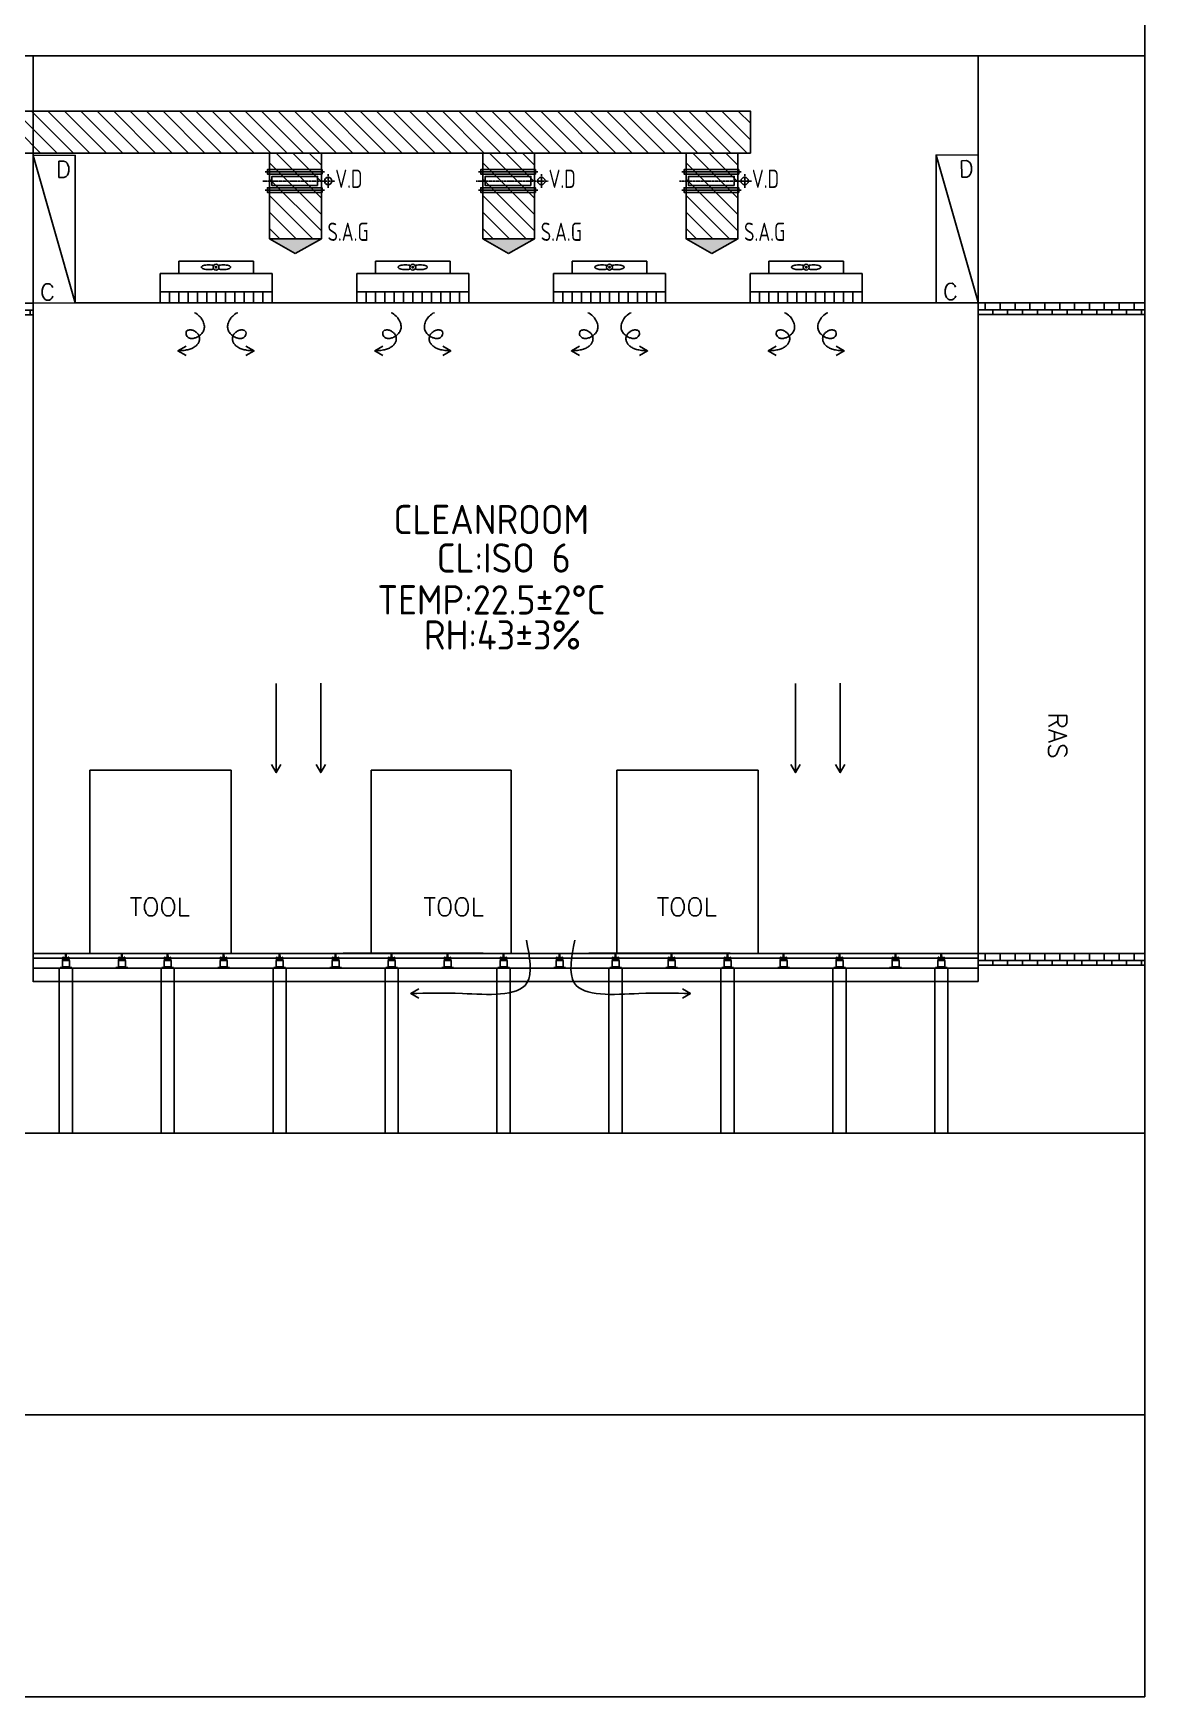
# Model space of a CAD drawing. Header units: millimetres. Extents: x 829 to 59990, y 4666 to 77341.
# Drawn here: x 33057 to 55086, y 4666 to 37643 of the extents above; entities that cross this region are included whole.
import ezdxf
from ezdxf.enums import TextEntityAlignment as Align

# ---------------------------------------------------------------- set-up
doc = ezdxf.new("R2010")
doc.units = ezdxf.units.MM
doc.linetypes.add('CENTER', pattern=[2, 1.25, -0.25, 0.25, -0.25])
for name, color, linetype in [('A-DETL-01', 1, 'Continuous'), ('M-CEQPM-MAU', 22, 'Continuous'), ('M-CMDUCT-LINE', 15, 'Continuous'), ('M-EQPM-TXT', 4, 'Continuous'), ('M-FM-LINE3', 3, 'Continuous'), ('M-HVAC-CMDUCT', 150, 'Continuous'), ('U-EX-TXT', 4, 'Continuous')]:
    doc.layers.add(name, color=color, linetype=linetype)
doc.styles.add('AA-TXT', font='isocp.shx', dxfattribs={"bigfont": 'chineset.shx'})
doc.styles.add('STDTEXT', font='simplex.shx', dxfattribs={"bigfont": 'china.shx'})

msp = doc.modelspace()

# ---------------------------------------------------------------- hatches: boundary and pattern name
at = {"layer": 'M-CEQPM-MAU'}
h = msp.add_hatch(dxfattribs=at)
h.set_pattern_fill('AR-B88', color=252, scale=1.450704)
h.set_pattern_definition([(360, (-5902171.72, -12261776.3), (1e-13, 294.7831457), []), (90, (-5902171.72, -12261776.31), (-147.3915728, 294.7831457), [294.7831457, -294.7831457])])
h.paths.add_polyline_path([(33057, 32293), (29756, 32293), (29756, 32060), (33057, 32060)])
h = msp.add_hatch(dxfattribs=at)
h.set_pattern_fill('AR-B88', color=252, scale=1.450704)
h.set_pattern_definition([(360, (-5880142.44, -12261768.7), (1e-13, 294.7831457), []), (90, (-5880142.44, -12261768.71), (-147.3915728, 294.7831457), [294.7831457, -294.7831457])])
h.paths.add_polyline_path([(55086, 32301), (51785, 32301), (51785, 32068), (55086, 32068)])
h = msp.add_hatch(dxfattribs=at)
h.set_pattern_fill('AR-B88', color=252, scale=1.450704)
h.set_pattern_definition([(360, (-5880142.44, -12274669.35), (1e-13, 294.7831457), []), (90, (-5880142.44, -12274669.35), (-147.3915728, 294.7831457), [294.7831457, -294.7831457])])
h.paths.add_polyline_path([(55086, 19400), (51785, 19400), (51785, 19167), (55086, 19167)])
at = {"layer": 'M-CMDUCT-LINE'}
h = msp.add_hatch(dxfattribs=at)
h.set_pattern_fill('ANSI31', color=256, scale=72.535223, angle=-90, style=0)
h.set_pattern_definition([(315, (-11997550.1, 5983389.14), (162.8462197, 162.8462197), [])])
h.paths.add_polyline_path([(13781, 36100), (47270, 36100), (47270, 35269), (13781, 35269)])
h = msp.add_hatch(dxfattribs=at)
h.set_pattern_fill('ANSI31', color=256, scale=72.535223, angle=-90, style=0)
h.set_pattern_definition([(315, (12722.25, -92331.16), (162.8462, 162.8462), [])])
h.paths.add_polyline_path([(38766, 35269), (38766, 33568), (37740, 33568), (37740, 35269)])
h = msp.add_hatch(dxfattribs=at)
h.set_pattern_fill('ANSI31', color=256, scale=72.535223, angle=-90, style=0)
h.set_pattern_definition([(315, (16949.24, -92331.16), (162.8462, 162.8462), [])])
h.paths.add_polyline_path([(42993, 35269), (42993, 33568), (41967, 33568), (41967, 35269)])
h = msp.add_hatch(dxfattribs=at)
h.set_pattern_fill('ANSI31', color=256, scale=72.535223, angle=-90, style=0)
h.set_pattern_definition([(315, (20979.24, -92331.16), (162.8462, 162.8462), [])])
h.paths.add_polyline_path([(47023, 35269), (47023, 33568), (45997, 33568), (45997, 35269)])
at = {"layer": 'M-HVAC-CMDUCT'}
for points in [[(38766, 33568), (37740, 33568), (38248, 33274)], [(42993, 33568), (41967, 33568), (42475, 33274)], [(47023, 33568), (45997, 33568), (46505, 33274)]]:
    msp.add_hatch(color=256, dxfattribs=at).paths.add_polyline_path(points)

# ---------------------------------------------------------------- linework, layer by layer
at = {"color": 252}
for points in [[(20357, 32060), (33057, 32060)], [(29756, 32293), (33057, 32293)], [(51785, 32301), (55086, 32301)], [(51785, 32068), (55086, 32068)], [(51785, 19400), (55086, 19400)], [(51785, 19167), (55086, 19167)]]:
    msp.add_lwpolyline(points, dxfattribs=at)
at = {"layer": 'A-DETL-01', "color": 252, "linetype": 'Continuous'}
for p, q in [((51785, 37196), (51785, 18845)), ((55086, 37196), (55086, 10254))]:
    msp.add_line(p, q, dxfattribs=at)
at = {"layer": 'A-DETL-01', "color": 252}
msp.add_lwpolyline([(18233, 37196), (55086, 37196), (55086, 77341), (18233, 77341)], close=True, dxfattribs=at)
msp.add_lwpolyline([(55086, 10254), (55086, 4666)], dxfattribs=at)
at = {"layer": 'M-CEQPM-MAU', "color": 252, "ltscale": 0.1}
for p, q in [((33057, 18838), (33057, 37196)), ((35939, 32881), (35939, 33128)), ((35939, 33128), (37419, 33128)), ((37419, 33128), (37419, 32881)), ((39838, 32881), (39838, 33128)), ((39838, 33128), (41318, 33128)), ((41318, 33128), (41318, 32881)), ((43737, 32881), (43737, 33128)), ((43737, 33128), (45217, 33128)), ((45217, 33128), (45217, 32881)), ((47637, 32881), (47637, 33128)), ((47637, 33128), (49116, 33128)), ((49116, 33128), (49116, 32881)), ((35569, 32881), (35939, 32881)), ((35569, 32881), (35569, 32301)), ((37419, 32881), (35939, 32881)), ((37789, 32881), (37419, 32881)), ((37789, 32301), (37789, 32881)), ((39468, 32881), (39838, 32881)), ((39468, 32881), (39468, 32301)), ((41318, 32881), (39838, 32881)), ((41688, 32881), (41318, 32881)), ((41688, 32301), (41688, 32881)), ((43368, 32881), (43737, 32881)), ((43368, 32881), (43368, 32301)), ((45217, 32881), (43737, 32881)), ((45587, 32881), (45217, 32881)), ((45587, 32301), (45587, 32881)), ((47267, 32881), (47637, 32881)), ((47267, 32881), (47267, 32301)), ((49116, 32881), (47637, 32881)), ((49486, 32881), (49116, 32881)), ((49486, 32301), (49486, 32881)), ((35569, 32519), (37789, 32519)), ((35754, 32301), (35754, 32519)), ((35939, 32301), (35939, 32519)), ((36124, 32301), (36124, 32519)), ((36309, 32301), (36309, 32519)), ((36494, 32301), (36494, 32519)), ((36679, 32301), (36679, 32519)), ((36864, 32301), (36864, 32519)), ((37049, 32301), (37049, 32519)), ((37234, 32301), (37234, 32519)), ((37419, 32301), (37419, 32519)), ((37604, 32301), (37604, 32519)), ((39468, 32519), (41688, 32519)), ((39653, 32301), (39653, 32519)), ((39838, 32301), (39838, 32519)), ((40023, 32301), (40023, 32519)), ((40208, 32301), (40208, 32519)), ((40393, 32301), (40393, 32519)), ((40578, 32301), (40578, 32519)), ((40763, 32301), (40763, 32519)), ((40948, 32301), (40948, 32519)), ((41133, 32301), (41133, 32519)), ((41318, 32301), (41318, 32519)), ((41503, 32301), (41503, 32519)), ((43368, 32519), (45587, 32519)), ((43552, 32301), (43552, 32519)), ((43737, 32301), (43737, 32519)), ((43922, 32301), (43922, 32519)), ((44107, 32301), (44107, 32519)), ((44292, 32301), (44292, 32519)), ((44477, 32301), (44477, 32519)), ((44662, 32301), (44662, 32519)), ((44847, 32301), (44847, 32519)), ((45032, 32301), (45032, 32519)), ((45217, 32301), (45217, 32519)), ((45402, 32301), (45402, 32519)), ((47267, 32519), (49486, 32519)), ((47452, 32301), (47452, 32519)), ((47637, 32301), (47637, 32519)), ((47822, 32301), (47822, 32519)), ((48007, 32301), (48007, 32519)), ((48192, 32301), (48192, 32519)), ((48377, 32301), (48377, 32519)), ((48562, 32301), (48562, 32519)), ((48747, 32301), (48747, 32519)), ((48931, 32301), (48931, 32519)), ((49116, 32301), (49116, 32519)), ((49301, 32301), (49301, 32519)), ((33889, 32301), (51785, 32301)), ((35569, 32301), (37789, 32301)), ((39468, 32301), (41688, 32301)), ((43368, 32301), (45587, 32301)), ((47267, 32301), (49486, 32301)), ((51785, 18845), (51785, 32301)), ((33057, 19402), (33567, 19403)), ((33567, 19310), (33057, 19310)), ((33567, 19400), (48901, 19403)), ((48901, 19310), (33567, 19307)), ((33633, 19260), (33633, 19137)), ((33772, 19260), (33633, 19260)), ((33633, 19137), (33772, 19137)), ((33766, 19280), (33639, 19280)), ((33639, 19260), (33639, 19280)), ((33640, 19137), (33640, 19126)), ((33642, 19327), (33654, 19327)), ((33642, 19327), (33642, 19280)), ((33654, 19327), (33654, 19317)), ((33695, 19317), (33654, 19317)), ((33703, 19410), (33688, 19317)), ((33696, 19327), (33693, 19280)), ((33710, 19327), (33696, 19327)), ((33703, 19410), (33717, 19317)), ((33710, 19327), (33712, 19280)), ((33751, 19317), (33710, 19317)), ((33751, 19327), (33751, 19317)), ((33763, 19327), (33751, 19327)), ((33763, 19327), (33763, 19280)), ((33765, 19137), (33765, 19125)), ((33766, 19260), (33766, 19280)), ((33772, 19260), (33772, 19137)), ((34743, 19260), (34743, 19137)), ((34882, 19260), (34743, 19260)), ((34743, 19137), (34882, 19137)), ((34876, 19280), (34748, 19280)), ((34748, 19260), (34748, 19280)), ((34750, 19137), (34750, 19126)), ((34752, 19327), (34764, 19327)), ((34752, 19327), (34752, 19280)), ((34764, 19327), (34764, 19317)), ((34805, 19317), (34764, 19317)), ((34812, 19410), (34798, 19317)), ((34805, 19327), (34803, 19280)), ((34819, 19327), (34805, 19327)), ((34812, 19410), (34827, 19317)), ((34819, 19327), (34822, 19280)), ((34861, 19317), (34820, 19317)), ((34861, 19327), (34861, 19317)), ((34873, 19327), (34861, 19327)), ((34873, 19327), (34873, 19280)), ((34874, 19137), (34874, 19125)), ((34876, 19260), (34876, 19280)), ((34882, 19260), (34882, 19137)), ((35650, 19260), (35650, 19137)), ((35789, 19260), (35650, 19260)), ((35650, 19137), (35789, 19137)), ((35783, 19280), (35655, 19280)), ((35655, 19260), (35655, 19280)), ((35657, 19137), (35657, 19126)), ((35659, 19327), (35671, 19327)), ((35659, 19327), (35659, 19280)), ((35671, 19327), (35671, 19317)), ((35712, 19317), (35671, 19317)), ((35719, 19410), (35704, 19317)), ((35712, 19327), (35710, 19280)), ((35726, 19327), (35712, 19327)), ((35719, 19410), (35734, 19317)), ((35726, 19327), (35729, 19280)), ((35768, 19317), (35727, 19317)), ((35768, 19327), (35768, 19317)), ((35779, 19327), (35768, 19327)), ((35779, 19327), (35779, 19280)), ((35781, 19137), (35781, 19125)), ((35783, 19260), (35783, 19280)), ((35789, 19260), (35789, 19137)), ((36759, 19260), (36759, 19137)), ((36899, 19260), (36759, 19260)), ((36759, 19137), (36899, 19137)), ((36893, 19280), (36765, 19280)), ((36765, 19260), (36765, 19280)), ((36767, 19137), (36767, 19126)), ((36769, 19327), (36780, 19327)), ((36769, 19327), (36769, 19280)), ((36780, 19327), (36780, 19317)), ((36821, 19317), (36780, 19317)), ((36829, 19410), (36814, 19317)), ((36822, 19327), (36820, 19280)), ((36836, 19327), (36822, 19327)), ((36829, 19410), (36844, 19317)), ((36836, 19327), (36838, 19280)), ((36877, 19317), (36836, 19317)), ((36877, 19327), (36877, 19317)), ((36889, 19327), (36877, 19327)), ((36889, 19327), (36889, 19280)), ((36891, 19137), (36891, 19125)), ((36893, 19260), (36893, 19280)), ((36899, 19260), (36899, 19137)), ((37869, 19260), (37869, 19137)), ((38008, 19260), (37869, 19260)), ((37869, 19137), (38008, 19137)), ((38003, 19280), (37875, 19280)), ((37875, 19260), (37875, 19280)), ((37877, 19137), (37877, 19126)), ((37878, 19327), (37890, 19327)), ((37878, 19327), (37878, 19280)), ((37890, 19327), (37890, 19317)), ((37931, 19317), (37890, 19317)), ((37939, 19410), (37924, 19317)), ((37932, 19327), (37929, 19280)), ((37946, 19327), (37932, 19327)), ((37939, 19410), (37954, 19317)), ((37946, 19327), (37948, 19280)), ((37987, 19317), (37946, 19317)), ((37987, 19327), (37987, 19317)), ((37999, 19327), (37987, 19327)), ((37999, 19327), (37999, 19280)), ((38001, 19137), (38001, 19125)), ((38003, 19260), (38003, 19280)), ((38008, 19260), (38008, 19137)), ((38979, 19260), (38979, 19137)), ((39118, 19260), (38979, 19260)), ((38979, 19137), (39118, 19137)), ((39112, 19280), (38985, 19280)), ((38985, 19260), (38985, 19280)), ((38986, 19137), (38986, 19126)), ((38988, 19327), (39000, 19327)), ((38988, 19327), (38988, 19280)), ((39000, 19327), (39000, 19317)), ((39041, 19317), (39000, 19317)), ((39049, 19410), (39034, 19317)), ((39041, 19327), (39039, 19280)), ((39056, 19327), (39041, 19327)), ((39049, 19410), (39063, 19317)), ((39056, 19327), (39058, 19280)), ((39097, 19317), (39056, 19317)), ((39097, 19327), (39097, 19317)), ((39109, 19327), (39097, 19327)), ((39109, 19327), (39109, 19280)), ((39111, 19137), (39111, 19125)), ((39112, 19260), (39112, 19280)), ((39118, 19260), (39118, 19137)), ((40089, 19260), (40089, 19137)), ((40228, 19260), (40089, 19260)), ((40089, 19137), (40228, 19137)), ((40222, 19280), (40094, 19280)), ((40094, 19260), (40094, 19280)), ((40096, 19137), (40096, 19126)), ((40098, 19327), (40110, 19327)), ((40098, 19327), (40098, 19280)), ((40110, 19327), (40110, 19317)), ((40151, 19317), (40110, 19317)), ((40158, 19410), (40143, 19317)), ((40151, 19327), (40149, 19280)), ((40165, 19327), (40151, 19327)), ((40158, 19410), (40173, 19317)), ((40165, 19327), (40168, 19280)), ((40207, 19317), (40166, 19317)), ((40207, 19327), (40207, 19317)), ((40219, 19327), (40207, 19327)), ((40219, 19327), (40219, 19280)), ((40220, 19137), (40220, 19125)), ((40222, 19260), (40222, 19280)), ((40228, 19260), (40228, 19137)), ((41198, 19260), (41198, 19137)), ((41338, 19260), (41198, 19260)), ((41198, 19137), (41338, 19137)), ((41332, 19280), (41204, 19280)), ((41204, 19260), (41204, 19280)), ((41206, 19137), (41206, 19126)), ((41208, 19327), (41220, 19327)), ((41208, 19327), (41208, 19280)), ((41220, 19327), (41220, 19317)), ((41261, 19317), (41220, 19317)), ((41268, 19410), (41253, 19317)), ((41261, 19327), (41259, 19280)), ((41275, 19327), (41261, 19327)), ((41268, 19410), (41283, 19317)), ((41275, 19327), (41277, 19280)), ((41317, 19317), (41276, 19317)), ((41317, 19327), (41317, 19317)), ((41328, 19327), (41317, 19327)), ((41328, 19327), (41328, 19280)), ((41330, 19137), (41330, 19125)), ((41332, 19260), (41332, 19280)), ((41338, 19260), (41338, 19137)), ((42308, 19260), (42308, 19137)), ((42448, 19260), (42308, 19260)), ((42308, 19137), (42448, 19137)), ((42442, 19280), (42314, 19280)), ((42314, 19260), (42314, 19280)), ((42316, 19137), (42316, 19126)), ((42318, 19327), (42329, 19327)), ((42318, 19327), (42318, 19280)), ((42329, 19327), (42329, 19317)), ((42370, 19317), (42329, 19317)), ((42378, 19410), (42363, 19317)), ((42371, 19327), (42368, 19280)), ((42385, 19327), (42371, 19327)), ((42378, 19410), (42393, 19317)), ((42385, 19327), (42387, 19280)), ((42426, 19317), (42385, 19317)), ((42426, 19327), (42426, 19317)), ((42438, 19327), (42426, 19327)), ((42438, 19327), (42438, 19280)), ((42440, 19137), (42440, 19125)), ((42442, 19260), (42442, 19280)), ((42448, 19260), (42448, 19137)), ((43418, 19260), (43418, 19137)), ((43557, 19260), (43418, 19260)), ((43418, 19137), (43557, 19137)), ((43552, 19280), (43424, 19280)), ((43424, 19260), (43424, 19280)), ((43426, 19137), (43426, 19126)), ((43427, 19327), (43439, 19327)), ((43427, 19327), (43427, 19280)), ((43439, 19327), (43439, 19317)), ((43480, 19317), (43439, 19317)), ((43488, 19410), (43473, 19317)), ((43481, 19327), (43478, 19280)), ((43495, 19327), (43481, 19327)), ((43488, 19410), (43502, 19317)), ((43495, 19327), (43497, 19280)), ((43536, 19317), (43495, 19317)), ((43536, 19327), (43536, 19317)), ((43548, 19327), (43536, 19327)), ((43548, 19327), (43548, 19280)), ((43550, 19137), (43550, 19125)), ((43552, 19260), (43552, 19280)), ((43557, 19260), (43557, 19137)), ((44528, 19260), (44528, 19137)), ((44667, 19260), (44528, 19260)), ((44528, 19137), (44667, 19137)), ((44661, 19280), (44534, 19280)), ((44534, 19260), (44534, 19280)), ((44535, 19137), (44535, 19126)), ((44537, 19327), (44549, 19327)), ((44537, 19327), (44537, 19280)), ((44549, 19327), (44549, 19317)), ((44590, 19317), (44549, 19317)), ((44597, 19410), (44583, 19317)), ((44590, 19327), (44588, 19280)), ((44604, 19327), (44590, 19327)), ((44597, 19410), (44612, 19317)), ((44604, 19327), (44607, 19280)), ((44646, 19317), (44605, 19317)), ((44646, 19327), (44646, 19317)), ((44658, 19327), (44646, 19327)), ((44658, 19327), (44658, 19280)), ((44660, 19137), (44660, 19125)), ((44661, 19260), (44661, 19280)), ((44667, 19260), (44667, 19137)), ((45638, 19260), (45638, 19137)), ((45777, 19260), (45638, 19260)), ((45638, 19137), (45777, 19137)), ((45771, 19280), (45643, 19280)), ((45643, 19260), (45643, 19280)), ((45645, 19137), (45645, 19126)), ((45647, 19327), (45659, 19327)), ((45647, 19327), (45647, 19280)), ((45659, 19327), (45659, 19317)), ((45700, 19317), (45659, 19317)), ((45707, 19410), (45692, 19317)), ((45700, 19327), (45698, 19280)), ((45714, 19327), (45700, 19327)), ((45707, 19410), (45722, 19317)), ((45714, 19327), (45717, 19280)), ((45756, 19317), (45715, 19317)), ((45756, 19327), (45756, 19317)), ((45768, 19327), (45756, 19327)), ((45768, 19327), (45768, 19280)), ((45769, 19137), (45769, 19125)), ((45771, 19260), (45771, 19280)), ((45777, 19260), (45777, 19137)), ((46747, 19260), (46747, 19137)), ((46887, 19260), (46747, 19260)), ((46747, 19137), (46887, 19137)), ((46881, 19280), (46753, 19280)), ((46753, 19260), (46753, 19280)), ((46755, 19137), (46755, 19126)), ((46757, 19327), (46769, 19327)), ((46757, 19327), (46757, 19280)), ((46769, 19327), (46769, 19317)), ((46810, 19317), (46769, 19317)), ((46817, 19410), (46802, 19317)), ((46810, 19327), (46808, 19280)), ((46824, 19327), (46810, 19327)), ((46817, 19410), (46832, 19317)), ((46824, 19327), (46826, 19280)), ((46866, 19317), (46825, 19317)), ((46866, 19327), (46866, 19317)), ((46877, 19327), (46866, 19327)), ((46877, 19327), (46877, 19280)), ((46879, 19137), (46879, 19125)), ((46881, 19260), (46881, 19280)), ((46887, 19260), (46887, 19137)), ((47857, 19260), (47857, 19137)), ((47996, 19260), (47857, 19260)), ((47857, 19137), (47996, 19137)), ((47991, 19280), (47863, 19280)), ((47863, 19260), (47863, 19280)), ((47865, 19137), (47865, 19126)), ((47866, 19327), (47878, 19327)), ((47866, 19327), (47866, 19280)), ((47878, 19327), (47878, 19317)), ((47919, 19317), (47878, 19317)), ((47927, 19410), (47912, 19317)), ((47920, 19327), (47917, 19280)), ((47934, 19327), (47920, 19327)), ((47927, 19410), (47942, 19317)), ((47934, 19327), (47936, 19280)), ((47975, 19317), (47934, 19317)), ((47975, 19327), (47975, 19317)), ((47987, 19327), (47975, 19327)), ((47987, 19327), (47987, 19280)), ((47989, 19137), (47989, 19125)), ((47991, 19260), (47991, 19280)), ((47996, 19260), (47996, 19137)), ((48901, 19400), (51785, 19400)), ((51785, 19308), (48901, 19307)), ((48967, 19260), (48967, 19137)), ((49106, 19260), (48967, 19260)), ((48967, 19137), (49106, 19137)), ((49101, 19280), (48973, 19280)), ((48973, 19260), (48973, 19280)), ((48975, 19137), (48975, 19126)), ((48976, 19327), (48988, 19327)), ((48976, 19327), (48976, 19280)), ((48988, 19327), (48988, 19317)), ((49029, 19317), (48988, 19317)), ((49037, 19410), (49022, 19317)), ((49030, 19327), (49027, 19280)), ((49044, 19327), (49030, 19327)), ((49037, 19410), (49051, 19317)), ((49044, 19327), (49046, 19280)), ((49085, 19317), (49044, 19317)), ((49085, 19327), (49085, 19317)), ((49097, 19327), (49085, 19327)), ((49097, 19327), (49097, 19280)), ((49099, 19137), (49099, 19125)), ((49101, 19260), (49101, 19280)), ((49106, 19260), (49106, 19137)), ((50077, 19260), (50077, 19137)), ((50216, 19260), (50077, 19260)), ((50077, 19137), (50216, 19137)), ((50210, 19280), (50082, 19280)), ((50082, 19260), (50082, 19280)), ((50084, 19137), (50084, 19126)), ((50086, 19327), (50098, 19327)), ((50086, 19327), (50086, 19280)), ((50098, 19327), (50098, 19317)), ((50139, 19317), (50098, 19317)), ((50146, 19410), (50132, 19317)), ((50139, 19327), (50137, 19280)), ((50153, 19327), (50139, 19327)), ((50146, 19410), (50161, 19317)), ((50153, 19327), (50156, 19280)), ((50195, 19317), (50154, 19317)), ((50195, 19327), (50195, 19317)), ((50207, 19327), (50195, 19327)), ((50207, 19327), (50207, 19280)), ((50208, 19137), (50208, 19125)), ((50210, 19260), (50210, 19280)), ((50216, 19260), (50216, 19137)), ((50984, 19260), (50984, 19137)), ((51123, 19260), (50984, 19260)), ((50984, 19137), (51123, 19137)), ((51117, 19280), (50989, 19280)), ((50989, 19260), (50989, 19280)), ((50991, 19137), (50991, 19126)), ((50993, 19327), (51005, 19327)), ((50993, 19327), (50993, 19280)), ((51005, 19327), (51005, 19317)), ((51046, 19317), (51005, 19317)), ((51053, 19410), (51038, 19317)), ((51046, 19327), (51044, 19280)), ((51060, 19327), (51046, 19327)), ((51053, 19410), (51068, 19317)), ((51060, 19327), (51063, 19280)), ((51102, 19317), (51061, 19317)), ((51102, 19327), (51102, 19317)), ((51114, 19327), (51102, 19327)), ((51114, 19327), (51114, 19280)), ((51115, 19137), (51115, 19125)), ((51117, 19260), (51117, 19280)), ((51123, 19260), (51123, 19137)), ((33819, 19125), (33587, 19125)), ((33587, 19125), (33587, 19107)), ((33819, 19107), (33587, 19107)), ((33819, 19125), (33819, 19107)), ((34928, 19125), (34696, 19125)), ((34696, 19125), (34696, 19107)), ((34928, 19107), (34696, 19107)), ((34928, 19125), (34928, 19107)), ((35835, 19125), (35603, 19125)), ((35603, 19125), (35603, 19107)), ((35835, 19107), (35603, 19107)), ((35835, 19125), (35835, 19107)), ((36945, 19125), (36713, 19125)), ((36713, 19125), (36713, 19107)), ((36945, 19107), (36713, 19107)), ((36945, 19125), (36945, 19107)), ((38055, 19125), (37823, 19125)), ((37823, 19125), (37823, 19107)), ((38055, 19107), (37823, 19107)), ((38055, 19125), (38055, 19107)), ((39165, 19125), (38932, 19125)), ((38932, 19125), (38932, 19107)), ((39165, 19107), (38932, 19107)), ((39165, 19125), (39165, 19107)), ((40274, 19125), (40042, 19125)), ((40042, 19125), (40042, 19107)), ((40274, 19107), (40042, 19107)), ((40274, 19125), (40274, 19107)), ((41384, 19125), (41152, 19125)), ((41152, 19125), (41152, 19107)), ((41384, 19107), (41152, 19107)), ((41384, 19125), (41384, 19107)), ((42494, 19125), (42262, 19125)), ((42262, 19125), (42262, 19107)), ((42494, 19107), (42262, 19107)), ((42494, 19125), (42494, 19107)), ((43604, 19125), (43372, 19125)), ((43372, 19125), (43372, 19107)), ((43604, 19107), (43372, 19107)), ((43604, 19125), (43604, 19107)), ((44714, 19125), (44481, 19125)), ((44481, 19125), (44481, 19107)), ((44714, 19107), (44481, 19107)), ((44714, 19125), (44714, 19107)), ((45823, 19125), (45591, 19125)), ((45591, 19125), (45591, 19107)), ((45823, 19107), (45591, 19107)), ((45823, 19125), (45823, 19107)), ((46933, 19125), (46701, 19125)), ((46701, 19125), (46701, 19107)), ((46933, 19107), (46701, 19107)), ((46933, 19125), (46933, 19107)), ((48043, 19125), (47811, 19125)), ((47811, 19125), (47811, 19107)), ((48043, 19107), (47811, 19107)), ((48043, 19125), (48043, 19107)), ((49153, 19125), (48921, 19125)), ((48921, 19125), (48921, 19107)), ((49153, 19107), (48921, 19107)), ((49153, 19125), (49153, 19107)), ((50262, 19125), (50030, 19125)), ((50030, 19125), (50030, 19107)), ((50262, 19107), (50030, 19107)), ((50262, 19125), (50262, 19107)), ((51169, 19125), (50937, 19125)), ((50937, 19125), (50937, 19107)), ((51169, 19107), (50937, 19107)), ((51169, 19125), (51169, 19107))]:
    msp.add_line(p, q, dxfattribs=at)
at = {"layer": 'M-CEQPM-MAU', "color": 252}
for p, q in [((33057, 35219), (33057, 32293)), ((50952, 35227), (50952, 32301)), ((33057, 32293), (33889, 32301)), ((36979, 23034), (34178, 23034)), ((34178, 23034), (34178, 19407)), ((36979, 19407), (36979, 23034)), ((39752, 19407), (39752, 23034)), ((39752, 23034), (42528, 23034)), ((42528, 23034), (42528, 19407)), ((47423, 23034), (44622, 23034)), ((44622, 23034), (44622, 19407)), ((47423, 19407), (47423, 23034)), ((41972, 19407), (39196, 19407)), ((44066, 19407), (46867, 19407))]:
    msp.add_line(p, q, dxfattribs=at)
for points in [[(55086, 37196), (18233, 37196)], [(55086, 15841), (18233, 15841)], [(55086, 10254), (18233, 10254)], [(55086, 4666), (829, 4666)]]:
    msp.add_lwpolyline(points, dxfattribs=at)
for points in [[(33889, 35227), (33889, 32301), (33057, 35219)], [(51785, 35234), (51785, 32309), (50952, 35227)]]:
    msp.add_lwpolyline(points, close=True, dxfattribs=at)
at = {"layer": 'M-CEQPM-MAU', "color": 252, "ltscale": 0.1}
for points in [[(36631, 33038, 0.03966), (36593, 33047, 0.032614), (36533, 33050, 0.032614), (36474, 33047, 0.044087), (36431, 33037, 0.086721), (36395, 33019, 0.233651), (36389, 33005, 0.233651), (36395, 32991, 0.086721), (36431, 32972, 0.044087), (36474, 32963, 0.032614), (36533, 32959, 0.032614), (36593, 32963, 0.03966), (36631, 32971)], [(36726, 33038, -0.03966), (36765, 33047, -0.032614), (36824, 33050, -0.032614), (36883, 33047, -0.044087), (36926, 33037, -0.086721), (36962, 33019, -0.233651), (36969, 33005, -0.233651), (36962, 32991, -0.086721), (36926, 32972, -0.044087), (36883, 32963, -0.032614), (36824, 32959, -0.032614), (36765, 32963, -0.03966), (36726, 32971)], [(40531, 33038, 0.03966), (40492, 33047, 0.032614), (40433, 33050, 0.032614), (40373, 33047, 0.044087), (40330, 33037, 0.086721), (40295, 33019, 0.233651), (40288, 33005, 0.233651), (40295, 32991, 0.086721), (40330, 32972, 0.044087), (40373, 32963, 0.032614), (40433, 32959, 0.032614), (40492, 32963, 0.03966), (40531, 32971)], [(40625, 33038, -0.03966), (40664, 33047, -0.032614), (40723, 33050, -0.032614), (40783, 33047, -0.044087), (40826, 33037, -0.086721), (40861, 33019, -0.233651), (40868, 33005, -0.233651), (40861, 32991, -0.086721), (40826, 32972, -0.044087), (40783, 32963, -0.032614), (40723, 32959, -0.032614), (40664, 32963, -0.03966), (40625, 32971)], [(44430, 33038, 0.03966), (44391, 33047, 0.032614), (44332, 33050, 0.032614), (44273, 33047, 0.044087), (44230, 33037, 0.086721), (44194, 33019, 0.233651), (44187, 33005, 0.233651), (44194, 32991, 0.086721), (44230, 32972, 0.044087), (44273, 32963, 0.032614), (44332, 32959, 0.032614), (44391, 32963, 0.03966), (44430, 32971)], [(44525, 33038, -0.03966), (44563, 33047, -0.032614), (44623, 33050, -0.032614), (44682, 33047, -0.044087), (44725, 33037, -0.086721), (44761, 33019, -0.233651), (44767, 33005, -0.233651), (44761, 32991, -0.086721), (44725, 32972, -0.044087), (44682, 32963, -0.032614), (44623, 32959, -0.032614), (44563, 32963, -0.03966), (44525, 32971)], [(48329, 33038, 0.03966), (48291, 33047, 0.032614), (48231, 33050, 0.032614), (48172, 33047, 0.044087), (48129, 33037, 0.086721), (48093, 33019, 0.233651), (48086, 33005, 0.233651), (48093, 32991, 0.086721), (48129, 32972, 0.044087), (48172, 32963, 0.032614), (48231, 32959, 0.032614), (48291, 32963, 0.03966), (48329, 32971)], [(48424, 33038, -0.03966), (48463, 33047, -0.032614), (48522, 33050, -0.032614), (48581, 33047, -0.044087), (48624, 33037, -0.086721), (48660, 33019, -0.233651), (48667, 33005, -0.233651), (48660, 32991, -0.086721), (48624, 32972, -0.044087), (48581, 32963, -0.032614), (48522, 32959, -0.032614), (48463, 32963, -0.03966), (48424, 32971)]]:
    msp.add_lwpolyline(points, format="xyb", dxfattribs=at)
at = {"layer": 'M-CEQPM-MAU', "color": 252, "ltscale": 0.1, "const_width": 29}
for points in [[(36693, 33005, -1), (36664, 33005, -1)], [(40593, 33005, -1), (40564, 33005, -1)], [(44492, 33005, -1), (44463, 33005, -1)], [(48391, 33005, -1), (48362, 33005, -1)]]:
    msp.add_lwpolyline(points, format="xyb", close=True, dxfattribs=at)
at = {"layer": 'M-CEQPM-MAU', "color": 252, "ltscale": 0.1}
for points in [[(33057, 19107), (33567, 19107)], [(33567, 18845), (33057, 18845)], [(48901, 18845), (33567, 18845), (33567, 19107), (48901, 19107)], [(51785, 18845), (48901, 18845), (48901, 19107), (51785, 19107)]]:
    msp.add_lwpolyline(points, dxfattribs=at)
for points in [[(33572, 15841), (33572, 19107), (33833, 19107), (33833, 15841)], [(35589, 15841), (35589, 19107), (35850, 19107), (35850, 15841)], [(37808, 15841), (37808, 19107), (38069, 19107), (38069, 15841)], [(40028, 15841), (40028, 19107), (40289, 19107), (40289, 15841)], [(42247, 15841), (42247, 19107), (42508, 19107), (42508, 15841)], [(44467, 15841), (44467, 19107), (44728, 19107), (44728, 15841)], [(46686, 15841), (46686, 19107), (46948, 19107), (46948, 15841)], [(48906, 15841), (48906, 19107), (49167, 19107), (49167, 15841)], [(50923, 15841), (50923, 19107), (51184, 19107), (51184, 15841)]]:
    msp.add_lwpolyline(points, close=True, dxfattribs=at)
for centre in [(36679, 33005), (40578, 33005), (44477, 33005), (48377, 33005)]:
    msp.add_circle(centre, 58, dxfattribs=at)
at = {"layer": 'M-FM-LINE3', "linetype": 'CENTER'}
for p, q in [((37607, 34714), (39035, 34714)), ((38900, 34850), (38900, 34579)), ((41834, 34714), (43262, 34714)), ((43127, 34850), (43127, 34579)), ((45864, 34714), (47292, 34714)), ((47157, 34850), (47157, 34579))]:
    msp.add_line(p, q, dxfattribs=at)
at = {"layer": 'M-FM-LINE3'}
for p, q in [((38827, 34895), (37653, 34895)), ((43054, 34895), (41880, 34895)), ((47084, 34895), (45910, 34895)), ((38827, 34533), (37653, 34533)), ((43054, 34533), (41880, 34533)), ((47084, 34533), (45910, 34533))]:
    msp.add_line(p, q, dxfattribs=at)
for points in [[(38782, 34850), (38782, 34940), (37698, 34940), (37698, 34850)], [(38692, 34624), (38692, 34804), (37788, 34804), (37788, 34624)], [(43009, 34850), (43009, 34940), (41925, 34940), (41925, 34850)], [(42919, 34624), (42919, 34804), (42015, 34804), (42015, 34624)], [(47039, 34850), (47039, 34940), (45955, 34940), (45955, 34850)], [(46949, 34624), (46949, 34804), (46045, 34804), (46045, 34624)], [(38782, 34488), (38782, 34579), (37698, 34579), (37698, 34488)], [(43009, 34488), (43009, 34579), (41925, 34579), (41925, 34488)], [(47039, 34488), (47039, 34579), (45955, 34579), (45955, 34488)]]:
    msp.add_lwpolyline(points, close=True, dxfattribs=at)
for centre in [(38900, 34714), (43127, 34714), (47157, 34714)]:
    msp.add_circle(centre, 72.3, dxfattribs=at)
at = {"layer": 'M-HVAC-CMDUCT'}
for p, q in [((38320, 33568), (37740, 33568)), ((37740, 33568), (38248, 33274)), ((38766, 33568), (38248, 33274)), ((42547, 33568), (41967, 33568)), ((41967, 33568), (42475, 33274)), ((42993, 33568), (42475, 33274)), ((46577, 33568), (45997, 33568)), ((45997, 33568), (46505, 33274)), ((47023, 33568), (46505, 33274))]:
    msp.add_line(p, q, dxfattribs=at)
at = {"layer": 'M-HVAC-CMDUCT', "color": 252}
for p, q in [((37872, 22985), (37872, 24750)), ((38755, 22985), (38755, 24759)), ((48167, 22985), (48167, 24750)), ((49050, 22985), (49050, 24759))]:
    msp.add_line(p, q, dxfattribs=at)
at = {"layer": 'M-HVAC-CMDUCT'}
for points in [[(13781, 36100), (47270, 36100), (47270, 35269), (13781, 35269)], [(38766, 35269), (38766, 33568), (37740, 33568), (37740, 35269)], [(42993, 35269), (42993, 33568), (41967, 33568), (41967, 35269)], [(47023, 35269), (47023, 33568), (45997, 33568), (45997, 35269)]]:
    msp.add_lwpolyline(points, close=True, dxfattribs=at)
at = {"layer": 'M-HVAC-CMDUCT', "color": 252, "ltscale": 0.1}
for points in [[(36249, 32102, -0.140241), (36347, 32036, -0.038232), (36382, 31999), (36392, 31985), (36409, 31956), (36423, 31929), (36433, 31904), (36440, 31881), (36445, 31858), (36448, 31837), (36448, 31817), (36447, 31798), (36444, 31779), (36438, 31761), (36431, 31744), (36422, 31727), (36411, 31710), (36399, 31694), (36385, 31678), (36370, 31664), (36353, 31650), (36336, 31637), (36318, 31626), (36300, 31616), (36281, 31608), (36262, 31602), (36244, 31597), (36225, 31594), (36208, 31592), (36191, 31592), (36176, 31594), (36161, 31597), (36149, 31601), (36138, 31607), (36127, 31614, -0.282011), (36084, 31698, -0.222152), (36103, 31744, -0.123311), (36141, 31760), (36155, 31761), (36170, 31761), (36186, 31761), (36201, 31758), (36216, 31754), (36230, 31749), (36244, 31743), (36258, 31736), (36271, 31727), (36283, 31718), (36294, 31709), (36305, 31699), (36314, 31688), (36323, 31677), (36330, 31666), (36337, 31654), (36342, 31642), (36346, 31630), (36349, 31617), (36351, 31604), (36352, 31591), (36352, 31577), (36350, 31562), (36347, 31548), (36343, 31534), (36337, 31520), (36330, 31506), (36322, 31492), (36312, 31479), (36301, 31466), (36289, 31454), (36276, 31443), (36262, 31431), (36247, 31421), (36231, 31411), (36215, 31402), (36197, 31394), (36179, 31387), (36160, 31380), (36140, 31374), (36119, 31369), (36096, 31364), (36071, 31360), (36044, 31356), (36016, 31353), (35986, 31351), (35955, 31348), (35925, 31346)], [(37108, 32102, 0.140241), (37010, 32036, 0.038232), (36975, 31999), (36965, 31985), (36948, 31956), (36934, 31929), (36923, 31904), (36916, 31881), (36912, 31858), (36909, 31837), (36908, 31817), (36910, 31798), (36913, 31779), (36918, 31761), (36926, 31744), (36935, 31727), (36946, 31710), (36958, 31694), (36972, 31678), (36987, 31664), (37003, 31650), (37021, 31637), (37038, 31626), (37057, 31616), (37075, 31608), (37094, 31602), (37113, 31597), (37131, 31594), (37149, 31592), (37166, 31592), (37181, 31594), (37195, 31597), (37208, 31601), (37219, 31607), (37230, 31614, 0.282011), (37273, 31698, 0.222152), (37253, 31744, 0.123311), (37215, 31760), (37201, 31761), (37186, 31761), (37171, 31761), (37156, 31758), (37141, 31754), (37126, 31749), (37112, 31743), (37099, 31736), (37086, 31727), (37074, 31718), (37063, 31709), (37052, 31699), (37043, 31688), (37034, 31677), (37027, 31666), (37020, 31654), (37015, 31642), (37011, 31630), (37007, 31617), (37005, 31604), (37005, 31591), (37005, 31577), (37007, 31562), (37010, 31548), (37014, 31534), (37020, 31520), (37026, 31506), (37035, 31492), (37044, 31479), (37055, 31466), (37067, 31454), (37081, 31443), (37095, 31431), (37110, 31421), (37126, 31411), (37142, 31402), (37159, 31394), (37177, 31387), (37196, 31380), (37216, 31374), (37238, 31369), (37261, 31364), (37286, 31360), (37312, 31356), (37341, 31353), (37371, 31351), (37402, 31348), (37432, 31346)], [(40148, 32102, -0.140241), (40246, 32036, -0.038232), (40281, 31999), (40291, 31985), (40308, 31956), (40322, 31929), (40333, 31904), (40340, 31881), (40344, 31858), (40347, 31837), (40348, 31817), (40346, 31798), (40343, 31779), (40338, 31761), (40330, 31744), (40321, 31727), (40310, 31710), (40298, 31694), (40284, 31678), (40269, 31664), (40253, 31650), (40235, 31637), (40218, 31626), (40199, 31616), (40181, 31608), (40162, 31602), (40143, 31597), (40125, 31594), (40107, 31592), (40090, 31592), (40075, 31594), (40061, 31597), (40048, 31601), (40037, 31607), (40026, 31614, -0.282011), (39983, 31698, -0.222152), (40003, 31744, -0.123311), (40041, 31760), (40055, 31761), (40070, 31761), (40085, 31761), (40100, 31758), (40115, 31754), (40130, 31749), (40144, 31743), (40157, 31736), (40170, 31727), (40182, 31718), (40193, 31709), (40204, 31699), (40213, 31688), (40222, 31677), (40229, 31666), (40236, 31654), (40241, 31642), (40245, 31630), (40249, 31617), (40251, 31604), (40251, 31591), (40251, 31577), (40249, 31562), (40246, 31548), (40242, 31534), (40236, 31520), (40230, 31506), (40221, 31492), (40212, 31479), (40201, 31466), (40189, 31454), (40175, 31443), (40161, 31431), (40146, 31421), (40130, 31411), (40114, 31402), (40097, 31394), (40079, 31387), (40060, 31380), (40040, 31374), (40018, 31369), (39995, 31364), (39970, 31360), (39944, 31356), (39915, 31353), (39885, 31351), (39854, 31348), (39824, 31346)], [(41007, 32102, 0.140241), (40909, 32036, 0.038232), (40874, 31999), (40864, 31985), (40847, 31956), (40833, 31929), (40823, 31904), (40816, 31881), (40811, 31858), (40808, 31837), (40808, 31817), (40809, 31798), (40812, 31779), (40818, 31761), (40825, 31744), (40834, 31727), (40845, 31710), (40857, 31694), (40871, 31678), (40886, 31664), (40903, 31650), (40920, 31637), (40938, 31626), (40956, 31616), (40975, 31608), (40994, 31602), (41012, 31597), (41031, 31594), (41048, 31592), (41065, 31592), (41080, 31594), (41095, 31597), (41107, 31601), (41118, 31607), (41129, 31614, 0.282011), (41172, 31698, 0.222152), (41153, 31744, 0.123311), (41115, 31760), (41101, 31761), (41086, 31761), (41070, 31761), (41055, 31758), (41040, 31754), (41026, 31749), (41012, 31743), (40998, 31736), (40985, 31727), (40973, 31718), (40962, 31709), (40951, 31699), (40942, 31688), (40933, 31677), (40926, 31666), (40919, 31654), (40914, 31642), (40910, 31630), (40907, 31617), (40905, 31604), (40904, 31591), (40904, 31577), (40906, 31562), (40909, 31548), (40913, 31534), (40919, 31520), (40926, 31506), (40934, 31492), (40944, 31479), (40955, 31466), (40967, 31454), (40980, 31443), (40994, 31431), (41009, 31421), (41025, 31411), (41041, 31402), (41059, 31394), (41077, 31387), (41096, 31380), (41116, 31374), (41137, 31369), (41160, 31364), (41185, 31360), (41212, 31356), (41240, 31353), (41270, 31351), (41301, 31348), (41331, 31346)], [(44047, 32102, -0.140241), (44146, 32036, -0.038232), (44180, 31999), (44190, 31985), (44207, 31956), (44222, 31929), (44232, 31904), (44239, 31881), (44244, 31858), (44246, 31837), (44247, 31817), (44246, 31798), (44242, 31779), (44237, 31761), (44230, 31744), (44221, 31727), (44210, 31710), (44197, 31694), (44183, 31678), (44168, 31664), (44152, 31650), (44135, 31637), (44117, 31626), (44099, 31616), (44080, 31608), (44061, 31602), (44042, 31597), (44024, 31594), (44006, 31592), (43990, 31592), (43974, 31594), (43960, 31597), (43947, 31601), (43936, 31607), (43926, 31614, -0.282011), (43882, 31698, -0.222152), (43902, 31744, -0.123311), (43940, 31760), (43954, 31761), (43969, 31761), (43984, 31761), (43999, 31758), (44014, 31754), (44029, 31749), (44043, 31743), (44056, 31736), (44069, 31727), (44081, 31718), (44093, 31709), (44103, 31699), (44113, 31688), (44121, 31677), (44129, 31666), (44135, 31654), (44141, 31642), (44145, 31630), (44148, 31617), (44150, 31604), (44151, 31591), (44150, 31577), (44149, 31562), (44146, 31548), (44141, 31534), (44136, 31520), (44129, 31506), (44121, 31492), (44111, 31479), (44100, 31466), (44088, 31454), (44075, 31443), (44061, 31431), (44046, 31421), (44030, 31411), (44013, 31402), (43996, 31394), (43978, 31387), (43959, 31380), (43939, 31374), (43917, 31369), (43894, 31364), (43870, 31360), (43843, 31356), (43814, 31353), (43784, 31351), (43754, 31348), (43723, 31346)], [(44907, 32102, 0.140241), (44808, 32036, 0.038232), (44774, 31999), (44764, 31985), (44746, 31956), (44732, 31929), (44722, 31904), (44715, 31881), (44710, 31858), (44707, 31837), (44707, 31817), (44708, 31798), (44712, 31779), (44717, 31761), (44724, 31744), (44733, 31727), (44744, 31710), (44757, 31694), (44771, 31678), (44786, 31664), (44802, 31650), (44819, 31637), (44837, 31626), (44855, 31616), (44874, 31608), (44893, 31602), (44912, 31597), (44930, 31594), (44947, 31592), (44964, 31592), (44980, 31594), (44994, 31597), (45007, 31601), (45018, 31607), (45028, 31614, 0.282011), (45072, 31698, 0.222152), (45052, 31744, 0.123311), (45014, 31760), (45000, 31761), (44985, 31761), (44970, 31761), (44954, 31758), (44940, 31754), (44925, 31749), (44911, 31743), (44897, 31736), (44885, 31727), (44873, 31718), (44861, 31709), (44851, 31699), (44841, 31688), (44833, 31677), (44825, 31666), (44819, 31654), (44813, 31642), (44809, 31630), (44806, 31617), (44804, 31604), (44803, 31591), (44804, 31577), (44805, 31562), (44808, 31548), (44813, 31534), (44818, 31520), (44825, 31506), (44833, 31492), (44843, 31479), (44854, 31466), (44866, 31454), (44879, 31443), (44893, 31431), (44908, 31421), (44924, 31411), (44941, 31402), (44958, 31394), (44976, 31387), (44995, 31380), (45015, 31374), (45036, 31369), (45059, 31364), (45084, 31360), (45111, 31356), (45140, 31353), (45170, 31351), (45200, 31348), (45231, 31346)], [(47946, 32102, -0.140241), (48045, 32036, -0.038232), (48080, 31999), (48089, 31985), (48107, 31956), (48121, 31929), (48131, 31904), (48138, 31881), (48143, 31858), (48146, 31837), (48146, 31817), (48145, 31798), (48141, 31779), (48136, 31761), (48129, 31744), (48120, 31727), (48109, 31710), (48097, 31694), (48083, 31678), (48067, 31664), (48051, 31650), (48034, 31637), (48016, 31626), (47998, 31616), (47979, 31608), (47960, 31602), (47942, 31597), (47923, 31594), (47906, 31592), (47889, 31592), (47873, 31594), (47859, 31597), (47847, 31601), (47835, 31607), (47825, 31614, -0.282011), (47782, 31698, -0.222152), (47801, 31744, -0.123311), (47839, 31760), (47853, 31761), (47868, 31761), (47883, 31761), (47899, 31758), (47914, 31754), (47928, 31749), (47942, 31743), (47956, 31736), (47969, 31727), (47981, 31718), (47992, 31709), (48002, 31699), (48012, 31688), (48020, 31677), (48028, 31666), (48034, 31654), (48040, 31642), (48044, 31630), (48047, 31617), (48049, 31604), (48050, 31591), (48050, 31577), (48048, 31562), (48045, 31548), (48041, 31534), (48035, 31520), (48028, 31506), (48020, 31492), (48010, 31479), (47999, 31466), (47987, 31454), (47974, 31443), (47960, 31431), (47945, 31421), (47929, 31411), (47912, 31402), (47895, 31394), (47877, 31387), (47858, 31380), (47838, 31374), (47817, 31369), (47794, 31364), (47769, 31360), (47742, 31356), (47714, 31353), (47684, 31351), (47653, 31348), (47623, 31346)], [(48806, 32102, 0.140241), (48708, 32036, 0.038232), (48673, 31999), (48663, 31985), (48646, 31956), (48632, 31929), (48621, 31904), (48614, 31881), (48609, 31858), (48607, 31837), (48606, 31817), (48608, 31798), (48611, 31779), (48616, 31761), (48624, 31744), (48633, 31727), (48643, 31710), (48656, 31694), (48670, 31678), (48685, 31664), (48701, 31650), (48718, 31637), (48736, 31626), (48755, 31616), (48773, 31608), (48792, 31602), (48811, 31597), (48829, 31594), (48847, 31592), (48863, 31592), (48879, 31594), (48893, 31597), (48906, 31601), (48917, 31607), (48928, 31614, 0.282011), (48971, 31698, 0.222152), (48951, 31744, 0.123311), (48913, 31760), (48899, 31761), (48884, 31761), (48869, 31761), (48854, 31758), (48839, 31754), (48824, 31749), (48810, 31743), (48797, 31736), (48784, 31727), (48772, 31718), (48760, 31709), (48750, 31699), (48741, 31688), (48732, 31677), (48725, 31666), (48718, 31654), (48713, 31642), (48708, 31630), (48705, 31617), (48703, 31604), (48702, 31591), (48703, 31577), (48705, 31562), (48708, 31548), (48712, 31534), (48717, 31520), (48724, 31506), (48733, 31492), (48742, 31479), (48753, 31466), (48765, 31454), (48778, 31443), (48793, 31431), (48808, 31421), (48823, 31411), (48840, 31402), (48857, 31394), (48875, 31387), (48894, 31380), (48914, 31374), (48936, 31369), (48959, 31364), (48984, 31360), (49010, 31356), (49039, 31353), (49069, 31351), (49099, 31348), (49130, 31346)]]:
    msp.add_lwpolyline(points, format="xyb", dxfattribs=at)
for points in [[(36085, 31254), (35925, 31346), (36085, 31439)], [(37272, 31254), (37432, 31346), (37272, 31439)], [(39984, 31254), (39824, 31346), (39984, 31439)], [(41171, 31254), (41331, 31346), (41171, 31439)], [(43883, 31254), (43723, 31346), (43883, 31439)], [(45070, 31254), (45231, 31346), (45070, 31439)], [(47783, 31254), (47623, 31346), (47783, 31439)], [(48970, 31254), (49130, 31346), (48970, 31439)]]:
    msp.add_lwpolyline(points, dxfattribs=at)
at = {"layer": 'M-HVAC-CMDUCT', "color": 252}
for points in [[(37779, 23145), (37872, 22985), (37964, 23145)], [(38662, 23145), (38755, 22985), (38847, 23145)], [(48074, 23145), (48167, 22985), (48259, 23145)], [(48957, 23145), (49050, 22985), (49142, 23145)], [(40699, 18698), (40539, 18606), (40699, 18513)], [(45922, 18698), (46082, 18606), (45922, 18513)]]:
    msp.add_lwpolyline(points, dxfattribs=at)
for points in [[(42831, 19664), (42842, 18818), (41563, 18606), (40539, 18606)], [(43790, 19664), (43779, 18818), (45058, 18606), (46082, 18606)]]:
    msp.add_spline(points, degree=3, dxfattribs=at)

# ---------------------------------------------------------------- texts
at = {"layer": 'M-CEQPM-MAU', "color": 252, "style": 'STDTEXT'}
for s, p in [('D', (33654, 34947)), ('D', (51549, 34955)), ('C', (33338, 32515)), ('C', (51234, 32522))]:
    msp.add_text(s, height=326, rotation=1, dxfattribs=at).set_placement(p, align=Align.MIDDLE)
msp.add_text('RAS', height=362.7, rotation=270, dxfattribs=at).set_placement((53358, 24179), align=Align.MIDDLE_LEFT)
for p in [(34968, 20325), (40791, 20325), (45411, 20325)]:
    msp.add_text('TOOL', height=362.7, dxfattribs=at).set_placement(p, align=Align.MIDDLE_LEFT)
at = {"layer": 'M-EQPM-TXT', "color": 3, "style": 'AA-TXT'}
for s, height, p in [('CLEANROOM', 580.3, (40196, 28003)), ('CL:ISO 6', 580.3, (41052, 27241)), ('TEMP:22.5%%P2%%DC', 580.28, (39876, 26410)), ('RH:43%%P3%%%', 580.28, (40799, 25715))]:
    msp.add_text(s, height=height, dxfattribs=at).set_placement(p, align=Align.MIDDLE_LEFT)
at = {"layer": 'U-EX-TXT', "style": 'AA-TXT', "width": 0.8}
for s, p in [('V.D', (39311, 34758)), ('V.D', (43538, 34758)), ('V.D', (47568, 34758)), ('S.A.G', (39296, 33708)), ('S.A.G', (43523, 33708)), ('S.A.G', (47553, 33708))]:
    msp.add_text(s, height=362.7, dxfattribs=at).set_placement(p, align=Align.MIDDLE_CENTER)

doc.saveas('drawing.dxf')
